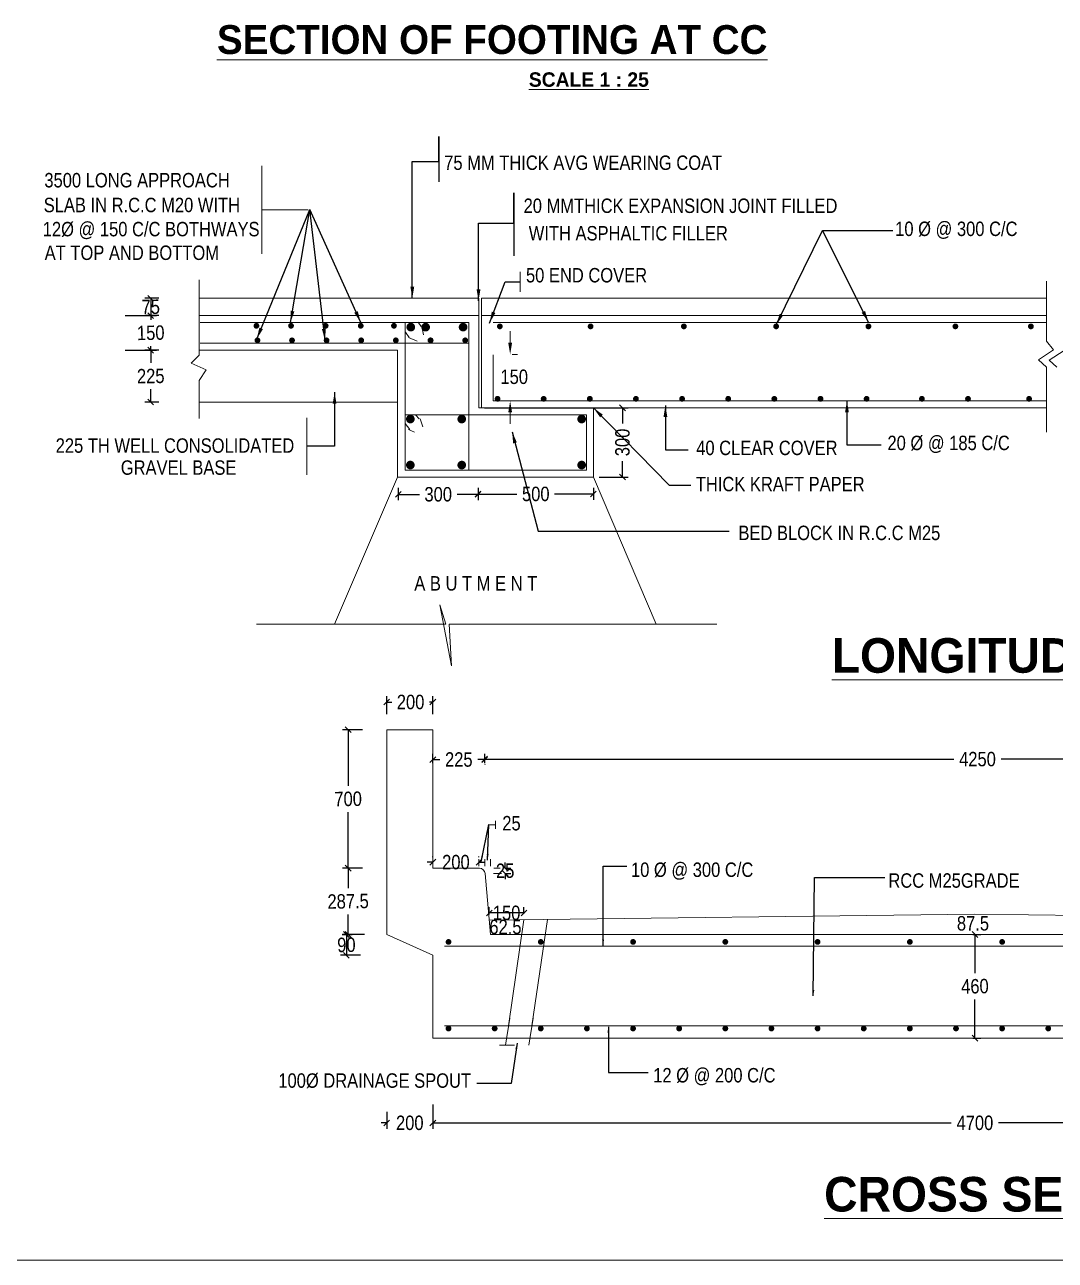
# Model space of a CAD drawing. Header units: millimetres. Extents: x 524347 to 595049, y -38310 to 9223.
# Drawn here: x 539935 to 557807, y -38310 to -16889 of the extents above; entities that cross this region are included whole.
import ezdxf

# ---------------------------------------------------------------- set-up
doc = ezdxf.new("R2010")
doc.units = ezdxf.units.MM
doc.header["$LTSCALE"] = 300
doc.header["$MEASUREMENT"] = 0
doc.layers.add('MAIN', color=7, linetype='Continuous')
doc.styles.add('ARIAL NARROW', font='ARIALN.TTF', dxfattribs={"height": 250})
doc.styles.add('CITYBLUEPR', font='cityb___.ttf')
doc.dimstyles.new('STANDARD$0', dxfattribs={"dimscale": 88.888889, "dimtxt": 0.02, "dimasz": 0.02, "dimexe": 0.05, "dimexo": 0.1, "dimgap": 0.002, "dimtad": 2, "dimdec": 0, "dimzin": 1, "dimdsep": 46, "dimtxsty": 'Standard', "dimcen": 0.09, "dimadec": 0, "dimazin": 0, "dimtfac": 1, "dimtdec": 4, "dimtofl": 0, "dimtmove": 0, "dimatfit": 3, "dimfxl": 1, "dimtolj": 1, "dimtzin": 1, "dimarcsym": 0})
doc.dimstyles.new('STANDARD$7', dxfattribs={"dimtxt": 2, "dimasz": 2, "dimexe": 1.25, "dimexo": 0.625, "dimtad": 1, "dimdec": 0, "dimlfac": 0.5, "dimdsep": 46, "dimtxsty": 'ARIAL NARROW', "dimcen": 2.5, "dimdle": 0.1, "dimse1": 1, "dimse2": 1, "dimadec": 0, "dimazin": 0, "dimtfac": 1, "dimtdec": 0, "dimtmove": 0, "dimatfit": 3, "dimfxl": 1, "dimtolj": 1, "dimtzin": 0, "dimarcsym": 0})

# ---------------------------------------------------------------- blocks, each defined once
blk = doc.blocks.new('_Oblique')
at = {"color": 0, "linetype": 'ByBlock', "lineweight": -2}
blk.add_line((-0.5, -0.5), (0.5, 0.5), dxfattribs=at)
blk = doc.blocks.new('*D14')
at = {"layer": 'Defpoints', "color": 0, "lineweight": 9, "transparency": 16777216}
for p in [(542364, -22531), (542121, -23431), (542364, -23431)]:
    blk.add_point(p, dxfattribs=at)
at = {"layer": 'MAIN', "color": 0, "lineweight": -2, "transparency": 16777216}
for p, q in [((542264, -22531), (542021, -22531)), ((542121, -22531), (542121, -22753)), ((542121, -23431), (542121, -23209)), ((542264, -23431), (542021, -23431))]:
    blk.add_line(p, q, dxfattribs=at)
at = {"layer": 'MAIN', "color": 0, "lineweight": -2, "transparency": 16777216, "xscale": 100, "yscale": 100, "zscale": 100}
for p, rotation in [((542121, -22531), 90), ((542121, -23431), 270)]:
    blk.add_blockref('_Oblique', p, dxfattribs=dict(at, rotation=rotation))
at = {"layer": 'MAIN', "color": 0, "lineweight": 9, "transparency": 16777216, "insert": (542121, -22981), "char_height": 250, "attachment_point": 5, "rotation": 1, "style": 'ARIAL NARROW'}
blk.add_mtext('\\A1;225', dxfattribs=at)
blk = doc.blocks.new('*D15')
at = {"layer": 'Defpoints', "color": 0, "lineweight": 9, "transparency": 16777216}
for p in [(541577, -21931), (541577, -22531), (542121, -22531)]:
    blk.add_point(p, dxfattribs=at)
at = {"layer": 'MAIN', "color": 0, "lineweight": -2, "transparency": 16777216}
for p, q in [((541677, -21931), (542221, -21931)), ((542121, -21931), (542121, -22003)), ((542121, -22531), (542121, -22459)), ((541677, -22531), (542221, -22531))]:
    blk.add_line(p, q, dxfattribs=at)
at = {"layer": 'MAIN', "color": 0, "lineweight": -2, "transparency": 16777216, "xscale": 100, "yscale": 100, "zscale": 100}
for p, rotation in [((542121, -21931), 90), ((542121, -22531), 270)]:
    blk.add_blockref('_Oblique', p, dxfattribs=dict(at, rotation=rotation))
at = {"layer": 'MAIN', "color": 0, "lineweight": 9, "transparency": 16777216, "insert": (542121, -22231), "char_height": 250, "attachment_point": 5, "rotation": 1, "style": 'ARIAL NARROW'}
blk.add_mtext('\\A1;150', dxfattribs=at)
blk = doc.blocks.new('*D16')
at = {"layer": 'Defpoints', "color": 0, "lineweight": 9, "transparency": 16777216}
for p in [(547798, -24820), (549798, -24820), (549798, -25025)]:
    blk.add_point(p, dxfattribs=at)
at = {"layer": 'MAIN', "color": 0, "lineweight": -2, "transparency": 16777216}
for p, q in [((547798, -24920), (547798, -25125)), ((547798, -25025), (548472, -25025)), ((549798, -25025), (549124, -25025)), ((549798, -24920), (549798, -25125))]:
    blk.add_line(p, q, dxfattribs=at)
at = {"layer": 'MAIN', "color": 0, "lineweight": -2, "transparency": 16777216, "xscale": 100, "yscale": 100, "zscale": 100, "rotation": 180}
blk.add_blockref('_Oblique', (547798, -25025), dxfattribs=at)
at = {"layer": 'MAIN', "color": 0, "lineweight": -2, "transparency": 16777216, "xscale": 100, "yscale": 100, "zscale": 100}
blk.add_blockref('_Oblique', (549798, -25025), dxfattribs=at)
at = {"layer": 'MAIN', "color": 0, "lineweight": 9, "transparency": 16777216, "insert": (548798, -25025), "char_height": 250, "attachment_point": 5, "style": 'ARIAL NARROW'}
blk.add_mtext('\\A1;500', dxfattribs=at)
blk = doc.blocks.new('*D17')
at = {"layer": 'Defpoints', "color": 0, "lineweight": 9, "transparency": 16777216}
for p in [(547809, -23531), (550302, -23531), (549798, -24731)]:
    blk.add_point(p, dxfattribs=at)
at = {"layer": 'MAIN', "color": 0, "lineweight": -2, "transparency": 16777216}
for p, q in [((547909, -23531), (550402, -23531)), ((550302, -23531), (550302, -23805)), ((550302, -24731), (550302, -24457)), ((549898, -24731), (550402, -24731))]:
    blk.add_line(p, q, dxfattribs=at)
at = {"layer": 'MAIN', "color": 0, "lineweight": -2, "transparency": 16777216, "xscale": 100, "yscale": 100, "zscale": 100}
for p, rotation in [((550302, -23531), 90), ((550302, -24731), 270)]:
    blk.add_blockref('_Oblique', p, dxfattribs=dict(at, rotation=rotation))
at = {"layer": 'MAIN', "color": 0, "lineweight": 9, "transparency": 16777216, "insert": (550302, -24131), "char_height": 250, "attachment_point": 5, "rotation": 90, "style": 'ARIAL NARROW'}
blk.add_mtext('\\A1;300', dxfattribs=at)
blk = doc.blocks.new('*D18')
at = {"layer": 'Defpoints', "color": 0, "lineweight": 9, "transparency": 16777216}
for p in [(546414, -24820), (547798, -24820), (546414, -25031)]:
    blk.add_point(p, dxfattribs=at)
at = {"layer": 'MAIN', "color": 0, "lineweight": -2, "transparency": 16777216}
for p, q in [((546414, -24920), (546414, -25131)), ((546414, -25031), (546780, -25031)), ((547798, -25031), (547432, -25031)), ((547798, -24920), (547798, -25131))]:
    blk.add_line(p, q, dxfattribs=at)
at = {"layer": 'MAIN', "color": 0, "lineweight": -2, "transparency": 16777216, "xscale": 100, "yscale": 100, "zscale": 100, "rotation": 180}
blk.add_blockref('_Oblique', (546414, -25031), dxfattribs=at)
at = {"layer": 'MAIN', "color": 0, "lineweight": -2, "transparency": 16777216, "xscale": 100, "yscale": 100, "zscale": 100}
blk.add_blockref('_Oblique', (547798, -25031), dxfattribs=at)
at = {"layer": 'MAIN', "color": 0, "lineweight": 9, "transparency": 16777216, "insert": (547106, -25031), "char_height": 250, "attachment_point": 5, "style": 'ARIAL NARROW'}
blk.add_mtext('\\A1;300', dxfattribs=at)
blk = doc.blocks.new('*D19')
at = {"layer": 'Defpoints', "color": 0, "lineweight": 9, "transparency": 16777216}
for p in [(542364, -21631), (542121, -21931), (542364, -21931)]:
    blk.add_point(p, dxfattribs=at)
at = {"layer": 'MAIN', "color": 0, "lineweight": -2, "transparency": 16777216}
for p, q in [((542264, -21631), (542021, -21631)), ((542121, -21631), (542121, -21931)), ((542264, -21931), (542021, -21931))]:
    blk.add_line(p, q, dxfattribs=at)
at = {"layer": 'MAIN', "color": 0, "lineweight": -2, "transparency": 16777216, "xscale": 100, "yscale": 100, "zscale": 100}
for p, rotation in [((542121, -21631), 90), ((542121, -21931), 270)]:
    blk.add_blockref('_Oblique', p, dxfattribs=dict(at, rotation=rotation))
at = {"layer": 'MAIN', "color": 0, "lineweight": 9, "transparency": 16777216, "insert": (542121, -21781), "char_height": 250, "attachment_point": 5, "rotation": 1, "style": 'ARIAL NARROW'}
blk.add_mtext('\\A1;75', dxfattribs=at)
blk = doc.blocks.new('*D26')
at = {"layer": 'Defpoints', "color": 0, "lineweight": 9, "transparency": 16777216}
for p in [(547913, -29616), (565004, -29622), (565004, -29984)]:
    blk.add_point(p, dxfattribs=at)
at = {"layer": 'MAIN', "color": 0, "lineweight": -2, "transparency": 16777216}
for p, q in [((565004, -29884), (565004, -29522)), ((547913, -29622), (556049, -29622)), ((547913, -29716), (547913, -29722)), ((565004, -29622), (556868, -29622))]:
    blk.add_line(p, q, dxfattribs=at)
at = {"layer": 'MAIN', "color": 0, "lineweight": -2, "transparency": 16777216, "xscale": 100, "yscale": 100, "zscale": 100, "rotation": 180}
blk.add_blockref('_Oblique', (547913, -29622), dxfattribs=at)
at = {"layer": 'MAIN', "color": 0, "lineweight": -2, "transparency": 16777216, "xscale": 100, "yscale": 100, "zscale": 100}
blk.add_blockref('_Oblique', (565004, -29622), dxfattribs=at)
at = {"layer": 'MAIN', "color": 0, "lineweight": 9, "transparency": 16777216, "insert": (556458, -29622), "char_height": 250, "attachment_point": 5, "style": 'ARIAL NARROW'}
blk.add_mtext('\\A1;4250', dxfattribs=at)
blk = doc.blocks.new('*D27')
at = {"layer": 'Defpoints', "color": 0, "lineweight": 9, "transparency": 16777216}
for p in [(547013, -35506), (565813, -35506), (565813, -35928)]:
    blk.add_point(p, dxfattribs=at)
at = {"layer": 'MAIN', "color": 0, "lineweight": -2, "transparency": 16777216}
for p, q in [((547013, -35606), (547013, -36028)), ((565813, -35606), (565813, -36028)), ((547013, -35928), (556003, -35928)), ((565813, -35928), (556822, -35928))]:
    blk.add_line(p, q, dxfattribs=at)
at = {"layer": 'MAIN', "color": 0, "lineweight": -2, "transparency": 16777216, "xscale": 100, "yscale": 100, "zscale": 100, "rotation": 180}
blk.add_blockref('_Oblique', (547013, -35928), dxfattribs=at)
at = {"layer": 'MAIN', "color": 0, "lineweight": -2, "transparency": 16777216, "xscale": 100, "yscale": 100, "zscale": 100}
blk.add_blockref('_Oblique', (565813, -35928), dxfattribs=at)
at = {"layer": 'MAIN', "color": 0, "lineweight": 9, "transparency": 16777216, "insert": (556413, -35928), "char_height": 250, "attachment_point": 5, "style": 'ARIAL NARROW'}
blk.add_mtext('\\A1;4700', dxfattribs=at)
blk = doc.blocks.new('*D28')
at = {"layer": 'Defpoints', "color": 0, "lineweight": 9, "transparency": 16777216}
for p in [(545544, -29112), (545894, -29112), (545894, -31512)]:
    blk.add_point(p, dxfattribs=at)
at = {"layer": 'MAIN', "color": 0, "lineweight": -2, "transparency": 16777216}
for p, q in [((545794, -29112), (545444, -29112)), ((545544, -29112), (545544, -30084)), ((545544, -31512), (545544, -30539)), ((545794, -31512), (545444, -31512))]:
    blk.add_line(p, q, dxfattribs=at)
at = {"layer": 'MAIN', "color": 0, "lineweight": -2, "transparency": 16777216, "xscale": 100, "yscale": 100, "zscale": 100}
for p, rotation in [((545544, -29112), 90), ((545544, -31512), 270)]:
    blk.add_blockref('_Oblique', p, dxfattribs=dict(at, rotation=rotation))
at = {"layer": 'MAIN', "color": 0, "lineweight": 9, "transparency": 16777216, "insert": (545544, -30312), "char_height": 250, "attachment_point": 5, "rotation": 1, "style": 'ARIAL NARROW'}
blk.add_mtext('\\A1;700', dxfattribs=at)
blk = doc.blocks.new('*D29')
at = {"layer": 'Defpoints', "color": 0, "lineweight": 9, "transparency": 16777216}
for p in [(547013, -35530), (546214, -35634), (547013, -35928)]:
    blk.add_point(p, dxfattribs=at)
at = {"layer": 'MAIN', "color": 0, "lineweight": -2, "transparency": 16777216}
for p, q in [((546214, -35734), (546214, -36028)), ((547013, -35630), (547013, -36028)), ((546214, -35928), (546114, -35928)), ((547013, -35928), (547113, -35928))]:
    blk.add_line(p, q, dxfattribs=at)
at = {"layer": 'MAIN', "color": 0, "lineweight": -2, "transparency": 16777216, "xscale": 100, "yscale": 100, "zscale": 100}
blk.add_blockref('_Oblique', (546214, -35928), dxfattribs=at)
at = {"layer": 'MAIN', "color": 0, "lineweight": -2, "transparency": 16777216, "xscale": 100, "yscale": 100, "zscale": 100, "rotation": 180}
blk.add_blockref('_Oblique', (547013, -35928), dxfattribs=at)
at = {"layer": 'MAIN', "color": 0, "lineweight": 9, "transparency": 16777216, "insert": (546613, -35928), "char_height": 250, "attachment_point": 5, "style": 'ARIAL NARROW'}
blk.add_mtext('\\A1;200', dxfattribs=at)
blk = doc.blocks.new('*D30')
at = {"layer": 'Defpoints', "color": 0, "lineweight": 9, "transparency": 16777216}
for p in [(547991, -32288), (547991, -32412), (548592, -32405)]:
    blk.add_point(p, dxfattribs=at)
at = {"layer": 'MAIN', "color": 0, "lineweight": -2, "transparency": 16777216}
for p, q in [((547991, -32312), (547991, -32188)), ((548592, -32288), (547991, -32288)), ((548592, -32305), (548592, -32188))]:
    blk.add_line(p, q, dxfattribs=at)
at = {"layer": 'MAIN', "color": 0, "lineweight": -2, "transparency": 16777216, "xscale": 100, "yscale": 100, "zscale": 100, "rotation": 180}
blk.add_blockref('_Oblique', (547991, -32288), dxfattribs=at)
at = {"layer": 'MAIN', "color": 0, "lineweight": -2, "transparency": 16777216, "xscale": 100, "yscale": 100, "zscale": 100}
blk.add_blockref('_Oblique', (548592, -32288), dxfattribs=at)
at = {"layer": 'MAIN', "color": 0, "lineweight": 9, "transparency": 16777216, "insert": (548292, -32288), "char_height": 250, "attachment_point": 5, "style": 'ARIAL NARROW'}
blk.add_mtext('\\A1;150', dxfattribs=at)
blk = doc.blocks.new('*D31')
at = {"layer": 'Defpoints', "color": 0, "lineweight": 9, "transparency": 16777216}
for p in [(548161, -31512), (548161, -31603), (548267, -31512)]:
    blk.add_point(p, dxfattribs=at)
at = {"layer": 'MAIN', "color": 0, "lineweight": -2, "transparency": 16777216}
for p, q in [((548267, -31512), (548267, -31412)), ((548261, -31512), (548367, -31512)), ((548261, -31603), (548367, -31603)), ((548267, -31603), (548267, -31703))]:
    blk.add_line(p, q, dxfattribs=at)
at = {"layer": 'MAIN', "color": 0, "lineweight": -2, "transparency": 16777216, "xscale": 100, "yscale": 100, "zscale": 100}
for p, rotation in [((548267, -31512), 270), ((548267, -31603), 90)]:
    blk.add_blockref('_Oblique', p, dxfattribs=dict(at, rotation=rotation))
at = {"layer": 'MAIN', "color": 0, "lineweight": 9, "transparency": 16777216, "insert": (548267, -31557), "char_height": 250, "attachment_point": 5, "rotation": 1, "style": 'ARIAL NARROW'}
blk.add_mtext('\\A1;25', dxfattribs=at)
blk = doc.blocks.new('*D32')
at = {"layer": 'Defpoints', "color": 0, "lineweight": 9, "transparency": 16777216}
for p in [(547013, -29629), (547013, -29790), (547913, -29790)]:
    blk.add_point(p, dxfattribs=at)
at = {"layer": 'MAIN', "color": 0, "lineweight": -2, "transparency": 16777216}
for p, q in [((547013, -29690), (547013, -29529)), ((547913, -29690), (547913, -29529)), ((547013, -29629), (547134, -29629)), ((547913, -29629), (547791, -29629))]:
    blk.add_line(p, q, dxfattribs=at)
at = {"layer": 'MAIN', "color": 0, "lineweight": -2, "transparency": 16777216, "xscale": 100, "yscale": 100, "zscale": 100, "rotation": 180}
blk.add_blockref('_Oblique', (547013, -29629), dxfattribs=at)
at = {"layer": 'MAIN', "color": 0, "lineweight": -2, "transparency": 16777216, "xscale": 100, "yscale": 100, "zscale": 100}
blk.add_blockref('_Oblique', (547913, -29629), dxfattribs=at)
at = {"layer": 'MAIN', "color": 0, "lineweight": 9, "transparency": 16777216, "insert": (547463, -29629), "char_height": 250, "attachment_point": 5, "style": 'ARIAL NARROW'}
blk.add_mtext('\\A1;225', dxfattribs=at)
blk = doc.blocks.new('*D33')
at = {"layer": 'Defpoints', "color": 0, "lineweight": 9, "transparency": 16777216}
for p in [(545338, -32662), (545514, -33022), (545861, -33022)]:
    blk.add_point(p, dxfattribs=at)
at = {"layer": 'MAIN', "color": 0, "lineweight": -2, "transparency": 16777216}
for p, q in [((545438, -32662), (545614, -32662)), ((545514, -32662), (545514, -33022)), ((545761, -33022), (545414, -33022))]:
    blk.add_line(p, q, dxfattribs=at)
at = {"layer": 'MAIN', "color": 0, "lineweight": -2, "transparency": 16777216, "xscale": 100, "yscale": 100, "zscale": 100}
for p, rotation in [((545514, -32662), 90), ((545514, -33022), 270)]:
    blk.add_blockref('_Oblique', p, dxfattribs=dict(at, rotation=rotation))
at = {"layer": 'MAIN', "color": 0, "lineweight": 9, "transparency": 16777216, "insert": (545514, -32842), "char_height": 250, "attachment_point": 5, "rotation": 1, "style": 'ARIAL NARROW'}
blk.add_mtext('\\A1;90', dxfattribs=at)
blk = doc.blocks.new('*D34')
at = {"layer": 'Defpoints', "color": 0, "lineweight": 9, "transparency": 16777216}
for p in [(545894, -31512), (545544, -32662), (545930, -32662)]:
    blk.add_point(p, dxfattribs=at)
at = {"layer": 'MAIN', "color": 0, "lineweight": -2, "transparency": 16777216}
for p, q in [((545794, -31512), (545444, -31512)), ((545544, -31512), (545544, -31859)), ((545544, -32662), (545544, -32314)), ((545830, -32662), (545444, -32662))]:
    blk.add_line(p, q, dxfattribs=at)
at = {"layer": 'MAIN', "color": 0, "lineweight": -2, "transparency": 16777216, "xscale": 100, "yscale": 100, "zscale": 100}
for p, rotation in [((545544, -31512), 90), ((545544, -32662), 270)]:
    blk.add_blockref('_Oblique', p, dxfattribs=dict(at, rotation=rotation))
at = {"layer": 'MAIN', "color": 0, "lineweight": 9, "transparency": 16777216, "insert": (545544, -32087), "char_height": 250, "attachment_point": 5, "rotation": 1, "style": 'ARIAL NARROW'}
blk.add_mtext('\\A1;287.5', dxfattribs=at)
blk = doc.blocks.new('*D35')
at = {"layer": 'Defpoints', "color": 0, "lineweight": 9, "transparency": 16777216}
for p in [(547013, -31408), (547013, -31418), (547813, -31418)]:
    blk.add_point(p, dxfattribs=at)
at = {"layer": 'MAIN', "color": 0, "lineweight": -2, "transparency": 16777216}
for p, q in [((547013, -31408), (546913, -31408)), ((547013, -31318), (547013, -31308)), ((547813, -31318), (547813, -31308)), ((547813, -31408), (547913, -31408))]:
    blk.add_line(p, q, dxfattribs=at)
at = {"layer": 'MAIN', "color": 0, "lineweight": -2, "transparency": 16777216, "xscale": 100, "yscale": 100, "zscale": 100}
blk.add_blockref('_Oblique', (547013, -31408), dxfattribs=at)
at = {"layer": 'MAIN', "color": 0, "lineweight": -2, "transparency": 16777216, "xscale": 100, "yscale": 100, "zscale": 100, "rotation": 180}
blk.add_blockref('_Oblique', (547813, -31408), dxfattribs=at)
at = {"layer": 'MAIN', "color": 0, "lineweight": 9, "transparency": 16777216, "insert": (547413, -31408), "char_height": 250, "attachment_point": 5, "style": 'ARIAL NARROW'}
blk.add_mtext('\\A1;200', dxfattribs=at)
blk = doc.blocks.new('*D36')
at = {"layer": 'Defpoints', "color": 0, "lineweight": 9, "transparency": 16777216}
for p in [(556279, -32662), (556279, -34459), (556413, -34459)]:
    blk.add_point(p, dxfattribs=at)
at = {"layer": 'MAIN', "color": 0, "lineweight": -2, "transparency": 16777216}
for p, q in [((556379, -32662), (556513, -32662)), ((556413, -32662), (556413, -33333)), ((556413, -34459), (556413, -33788)), ((556379, -34459), (556513, -34459))]:
    blk.add_line(p, q, dxfattribs=at)
at = {"layer": 'MAIN', "color": 0, "lineweight": -2, "transparency": 16777216, "xscale": 100, "yscale": 100, "zscale": 100}
for p, rotation in [((556413, -32662), 90), ((556413, -34459), 270)]:
    blk.add_blockref('_Oblique', p, dxfattribs=dict(at, rotation=rotation))
at = {"layer": 'MAIN', "color": 0, "lineweight": 9, "transparency": 16777216, "insert": (556413, -33560), "char_height": 250, "attachment_point": 5, "rotation": 1, "style": 'ARIAL NARROW'}
blk.add_mtext('\\A1;460', dxfattribs=at)
blk = doc.blocks.new('*D37')
at = {"layer": 'Defpoints', "color": 0, "lineweight": 9, "transparency": 16777216}
for p in [(547013, -28632), (546213, -28940), (547013, -28940)]:
    blk.add_point(p, dxfattribs=at)
at = {"layer": 'MAIN', "color": 0, "lineweight": -2, "transparency": 16777216}
for p, q in [((546213, -28840), (546213, -28532)), ((546213, -28632), (546299, -28632)), ((547013, -28632), (546955, -28632)), ((547013, -28840), (547013, -28532))]:
    blk.add_line(p, q, dxfattribs=at)
at = {"layer": 'MAIN', "color": 0, "lineweight": -2, "transparency": 16777216, "xscale": 100, "yscale": 100, "zscale": 100, "rotation": 180}
blk.add_blockref('_Oblique', (546213, -28632), dxfattribs=at)
at = {"layer": 'MAIN', "color": 0, "lineweight": -2, "transparency": 16777216, "xscale": 100, "yscale": 100, "zscale": 100}
blk.add_blockref('_Oblique', (547013, -28632), dxfattribs=at)
at = {"layer": 'MAIN', "color": 0, "lineweight": 9, "transparency": 16777216, "insert": (546627, -28632), "char_height": 250, "attachment_point": 5, "style": 'ARIAL NARROW'}
blk.add_mtext('\\A1;200', dxfattribs=at)

msp = doc.modelspace()

# ---------------------------------------------------------------- linework, layer by layer
at = {"layer": 'MAIN', "color": 0, "lineweight": 9}
for p, q in [((544046.8, -20858.3), (544046.8, -19332.5)), ((544851.1, -20095.4), (544046.8, -20095.4)), ((548525.9, -21522), (548525.9, -21171.2)), ((542961.5, -21314.2), (542961.5, -22616.7)), ((557654.1, -22374.9), (557654.1, -21336.2)), ((542961.5, -21631), (547808.6, -21631)), ((547808.6, -23329), (547808.6, -21631)), ((547856.6, -23295.4), (547856.6, -21631)), ((547856.6, -21631), (557654.1, -21631)), ((542961.5, -21931), (547798.1, -21931)), ((547635.7, -22051), (542977.2, -22051)), ((546534.9, -22611.8), (546534.9, -22051)), ((546760.5, -22043.6), (546811.8, -22121.9)), ((547635.7, -23295.4), (547635.7, -22051)), ((547856.6, -21931), (557654.1, -21931)), ((548056.6, -22051), (557654.1, -22051)), ((546541.2, -22219.8), (546601.2, -22313)), ((546820.5, -22121.9), (546853.1, -22266.4)), ((548354.1, -22403.7), (548354.1, -22203.7)), ((547635.7, -22411), (542977.2, -22411)), ((546592.5, -22313), (546741.8, -22373.6)), ((557654.1, -22374.9), (557777.8, -22526.7)), ((542961.5, -22616.7), (542824.7, -22757)), ((546398.7, -22531), (542961.5, -22531)), ((546398.7, -22611.8), (546398.7, -22531)), ((546398.7, -24731), (546398.7, -22611.8)), ((546534.9, -24611), (546534.9, -22560.7)), ((548056.6, -23411), (548056.6, -22610.1)), ((548390.4, -22603.7), (548479.1, -22603.7)), ((557777.8, -22526.7), (557516.8, -22696.2)), ((557516.8, -22696.2), (557654.1, -22825.7)), ((557959.9, -22539.2), (557698.9, -22704.1)), ((557698.9, -22704.1), (557836.2, -22827.6)), ((542824.7, -22757), (543080, -22869.9)), ((543080, -22869.9), (542961.5, -23056.9)), ((557654.1, -22825.7), (557654.1, -23951.5)), ((542961.5, -23056.9), (542961.5, -23713.7)), ((547635.7, -24611), (547635.7, -23295.4)), ((547808.6, -23531), (547808.6, -23295.4)), ((547856.6, -23531), (547856.6, -23295.4)), ((546398.7, -23431), (542961.5, -23431)), ((547808.6, -23531), (557654.1, -23531)), ((548056.6, -23411), (557654.1, -23411)), ((548119.1, -23411), (548525.7, -23411)), ((549798.1, -24731), (549798.1, -23531)), ((544827.4, -24691.8), (544827.4, -23703.8)), ((546918.1, -23651), (546534.9, -23651)), ((546713.8, -23651), (546774.5, -23722.7)), ((546795.6, -23722.7), (546842.2, -23862.6)), ((546918.1, -23651), (549678.1, -23651)), ((548354.1, -23611), (548354.1, -23811)), ((549678.1, -24611), (549678.1, -23651)), ((546534.9, -23802), (546613.6, -23909.2)), ((546592.5, -23909.2), (546695.2, -23951.1)), ((547274.1, -24611), (546534.9, -24611)), ((547274.1, -24611), (549678.1, -24611)), ((546398.7, -24731), (545308.7, -27278.9)), ((547394.1, -24731), (546398.7, -24731)), ((547394.1, -24731), (549798.1, -24731)), ((549798.1, -24731), (550888.1, -27278.9)), ((547240.3, -27278.9), (547131.8, -26943.4)), ((547131.8, -26943.4), (547337.8, -28003.1)), ((547240.3, -27278.9), (543956, -27278.9)), ((547294.3, -27278.9), (551937.4, -27278.9)), ((547337.8, -28003.1), (547294.3, -27278.9)), ((546212.5, -29111.8), (546212.5, -32661.8)), ((546212.5, -29111.8), (547012.5, -29111.8)), ((547012.5, -29111.8), (547012.5, -31511.8)), ((548099.7, -30830.4), (548099.7, -30691.3)), ((547812.5, -31356.8), (547812.5, -31478.5)), ((547912.5, -31356.8), (547912.5, -31478.5)), ((548012.5, -31356.8), (548012.5, -31478.5)), ((547012.5, -31511.8), (547820.9, -31511.8)), ((547920.5, -31603.1), (548012.5, -32661.8)), ((548063, -31603.1), (548205.6, -31603.1)), ((548071.9, -31511.8), (548183.3, -31511.8)), ((547990.8, -32411.8), (556412.5, -32311.8)), ((564834.3, -32411.8), (556412.5, -32311.8)), ((548592.4, -32404.7), (548323.9, -34243.2)), ((548998.6, -32399.8), (548729.3, -34243.2)), ((546212.5, -32661.8), (547012.5, -33021.8)), ((548012.5, -32661.8), (556412.5, -32661.8)), ((564812.5, -32661.8), (556412.5, -32661.8)), ((547212.5, -32861.8), (565612.5, -32861.8)), ((547012.5, -33021.8), (547012.5, -33179.2)), ((547012.5, -33078.1), (547012.5, -34458.8)), ((547212.5, -34243.2), (565612.5, -34243.2)), ((548235.7, -34243.2), (548641, -34243.2)), ((548347.5, -34110.3), (548270.7, -34578.8)), ((548752.8, -34110.3), (548676, -34578.8)), ((547012.5, -34458.8), (565812.5, -34458.8)), ((548169.5, -34578.8), (548430.7, -34578.8)), ((595048.7, -38309.6), (524346.8, -38309.6))]:
    msp.add_line(p, q, dxfattribs=at)
for points, const_width in [([(543929, -22108.4, 1), (543979, -22108.4, 1)], 50), ([(544529, -22108.4, 1), (544579, -22108.4, 1)], 50), ([(545129, -22108.4, 1), (545179, -22108.4, 1)], 50), ([(545737.7, -22108.4, 1), (545787.7, -22108.4, 1)], 50), ([(546313.7, -22108.4, 1), (546363.7, -22108.4, 1)], 50), ([(546593.1, -22131.7, 1), (546668.1, -22131.7, 1)], 75), ([(546850.7, -22131.7, 1), (546925.7, -22131.7, 1)], 75), ([(547500.1, -22131.7, 1), (547575.1, -22131.7, 1)], 75), ([(548149.7, -22118.8, 1), (548199.7, -22118.8, 1)], 50), ([(549723.6, -22118.8, 1), (549773.6, -22118.8, 1)], 50), ([(551341.5, -22118.8, 1), (551391.5, -22118.8, 1)], 50), ([(552941.5, -22118.8, 1), (552991.5, -22118.8, 1)], 50), ([(554541.5, -22118.8, 1), (554591.5, -22118.8, 1)], 50), ([(556049.3, -22118.8, 1), (556099.3, -22118.8, 1)], 50), ([(557359, -22118.8, 1), (557409, -22118.8, 1)], 50), ([(543945.9, -22360.8, 1), (543995.9, -22360.8, 1)], 50), ([(544545.9, -22360.8, 1), (544595.9, -22360.8, 1)], 50), ([(545145.9, -22360.8, 1), (545195.9, -22360.8, 1)], 50), ([(545745.9, -22360.8, 1), (545795.9, -22360.8, 1)], 50), ([(546345.9, -22360.8, 1), (546395.9, -22360.8, 1)], 50), ([(546945.9, -22360.8, 1), (546995.9, -22360.8, 1)], 50), ([(546949.9, -22360.8, 1), (546999.9, -22360.8, 1)], 50), ([(547549.9, -22360.8, 1), (547599.9, -22360.8, 1)], 50), ([(548110, -23374.3, 1), (548160, -23374.3, 1)], 50), ([(548910, -23374.3, 1), (548960, -23374.3, 1)], 50), ([(549710, -23374.3, 1), (549760, -23374.3, 1)], 50), ([(550510, -23374.3, 1), (550560, -23374.3, 1)], 50), ([(551310, -23374.3, 1), (551360, -23374.3, 1)], 50), ([(552110, -23374.3, 1), (552160, -23374.3, 1)], 50), ([(552910, -23374.3, 1), (552960, -23374.3, 1)], 50), ([(553710, -23374.3, 1), (553760, -23374.3, 1)], 50), ([(554510, -23374.3, 1), (554560, -23374.3, 1)], 50), ([(555468.5, -23374.3, 1), (555518.5, -23374.3, 1)], 50), ([(556268.5, -23374.3, 1), (556318.5, -23374.3, 1)], 50), ([(557327.4, -23374.3, 1), (557377.4, -23374.3, 1)], 50), ([(546585.4, -23725.2, 1), (546660.4, -23725.2, 1)], 75), ([(547476.8, -23725.2, 1), (547551.8, -23725.2, 1)], 75), ([(549556.1, -23725.2, 1), (549631.1, -23725.2, 1)], 75), ([(546585.4, -24523, 1), (546660.4, -24523, 1)], 75), ([(547476.8, -24523, 1), (547551.8, -24523, 1)], 75), ([(549556.1, -24523, 1), (549631.1, -24523, 1)], 75), ([(547259.9, -32790.1, -1), (547309.9, -32790.1, -1)], 50), ([(548859.9, -32790.1, -1), (548909.9, -32790.1, -1)], 50), ([(550459.9, -32790.1, -1), (550509.9, -32790.1, -1)], 50), ([(552059.9, -32790.1, -1), (552109.9, -32790.1, -1)], 50), ([(553659.9, -32790.1, -1), (553709.9, -32790.1, -1)], 50), ([(555259.9, -32790.1, -1), (555309.9, -32790.1, -1)], 50), ([(556859.9, -32790.1, -1), (556909.9, -32790.1, -1)], 50), ([(547259.9, -34291.3, -1), (547309.9, -34291.3, -1)], 50), ([(548059.9, -34291.3, -1), (548109.9, -34291.3, -1)], 50), ([(548859.9, -34291.3, -1), (548909.9, -34291.3, -1)], 50), ([(549659.9, -34291.3, -1), (549709.9, -34291.3, -1)], 50), ([(550459.9, -34291.3, -1), (550509.9, -34291.3, -1)], 50), ([(551259.9, -34291.3, -1), (551309.9, -34291.3, -1)], 50), ([(552059.9, -34291.3, -1), (552109.9, -34291.3, -1)], 50), ([(552859.9, -34291.3, -1), (552909.9, -34291.3, -1)], 50), ([(553659.9, -34291.3, -1), (553709.9, -34291.3, -1)], 50), ([(554459.9, -34291.3, -1), (554509.9, -34291.3, -1)], 50), ([(555259.9, -34291.3, -1), (555309.9, -34291.3, -1)], 50), ([(556059.9, -34291.3, -1), (556109.9, -34291.3, -1)], 50), ([(556859.9, -34291.3, -1), (556909.9, -34291.3, -1)], 50), ([(557659.9, -34291.3, -1), (557709.9, -34291.3, -1)], 50)]:
    msp.add_lwpolyline(points, format="xyb", close=True, dxfattribs=dict(at, const_width=const_width))
msp.add_arc((547820.9, -31611.8), 100, 4.96974, 90, dxfattribs=at)
for points in [[(548320.7, -22403.7), (548387.4, -22403.7), (548354.1, -22603.7)], [(548320.7, -23611), (548387.4, -23611), (548354.1, -23411)]]:
    msp.add_solid(points, dxfattribs=at)

# ---------------------------------------------------------------- texts
for s, height, style, p in [('%%USECTION OF FOOTING AT CC', 500, 'CITYBLUEPR', (543269.6, -17396.1)), ('%%USCALE 1 : 25', 250, 'CITYBLUEPR', (548677.6, -17964.3)), ('75 MM THICK AVG WEARING COAT', 250, 'ARIAL NARROW', (547209.8, -19406.4)), ('3500 LONG APPROACH', 250, 'ARIAL NARROW', (540276.5, -19709.1)), ('SLAB IN R.C.C M20 WITH', 250, 'ARIAL NARROW', (540265, -20139)), ('20 MMTHICK EXPANSION JOINT FILLED', 250, 'ARIAL NARROW', (548586.8, -20152.5)), ('12%%C @ 150 C/C BOTHWAYS', 250, 'ARIAL NARROW', (540248.2, -20557.4)), (' 10 %%C @ 300 C/C', 250, 'ARIAL NARROW', (554950.8, -20552.2)), ('WITH ASPHALTIC FILLER', 250, 'ARIAL NARROW', (548676, -20629.1)), ('AT TOP AND BOTTOM', 250, 'ARIAL NARROW', (540281.8, -20967.3)), ('50 END COVER', 250, 'ARIAL NARROW', (548628.1, -21356.6)), ('225 TH WELL CONSOLIDATED', 250, 'ARIAL NARROW', (540472.7, -24309.9)), ('40 CLEAR COVER', 250, 'ARIAL NARROW', (551580.5, -24350.2)), ('20 %%C @ 185 C/C', 250, 'ARIAL NARROW', (554896.6, -24263.9)), ('GRAVEL BASE', 250, 'ARIAL NARROW', (541601.3, -24691.4)), ('THICK KRAFT PAPER', 250, 'ARIAL NARROW', (551572.9, -24977.3)), ('BED BLOCK IN R.C.C M25', 250, 'ARIAL NARROW', (552312.2, -25823.7)), ('A B U T M E N T', 250, 'ARIAL NARROW', (546691.9, -26698.8)), ('%%ULONGITUDINAL SECTION', 600, 'CITYBLUEPR', (553930.9, -28123.8)), ('10 %%C @ 300 C/C', 250, 'ARIAL NARROW', (550449.1, -31663.3)), ('RCC M25GRADE', 250, 'ARIAL NARROW', (554913, -31850.6)), ('100%%C DRAINAGE SPOUT', 250, 'ARIAL NARROW', (544333.6, -35318.6)), ('12 %%C @ 200 C/C', 250, 'ARIAL NARROW', (550834.8, -35226.3)), ('%%UCROSS SECTION', 600, 'CITYBLUEPR', (553798.5, -37464.3))]:
    msp.add_text(s, height=height, dxfattribs=dict(at, style=style)).set_placement(p)
at = {"layer": 'MAIN', "color": 0, "lineweight": 9, "char_height": 250, "attachment_point": 5, "style": 'ARIAL NARROW'}
for s, insert in [('150', (548424.1, -22994.1)), ('\\A1;25', (548376.7, -30733.6)), ('87.5', (556379.5, -32469.4)), ('62.5', (548271.8, -32531.2))]:
    msp.add_mtext(s, dxfattribs=dict(at, insert=insert))

# ---------------------------------------------------------------- dimensions: what is measured, and where the dimension line sits
at = {"layer": 'MAIN', "color": 0, "lineweight": 9}
for base, p1, p2, text, picture, middle in [((542121.2, -21931), (542364.1, -21631), (542364.1, -21931), '75', '*D19', (542121.2, -21781)), ((542121.2, -22531), (541577.4, -21931), (541577.4, -22531), '150', '*D15', (542121.2, -22231)), ((548266.8, -31511.8), (548161, -31603.1), (548161, -31511.8), '25', '*D31', (548266.8, -31557.5)), ((545513.8, -33021.8), (545338.2, -32661.8), (545861, -33021.8), '90', '*D33', (545513.8, -32841.8))]:
    dim = msp.add_linear_dim(base=base, p1=p1, p2=p2, angle=90, text=text, dimstyle='STANDARD$0', override={"dimscale": 1, "dimtxt": 250, "dimasz": 100, "dimexe": 100, "dimexo": 100, "dimgap": 100, "dimtad": 0, "dimtoh": 1, "dimzin": 0, "dimtxsty": 'ARIAL NARROW', "dimblk1": 'Oblique', "dimblk2": 'Oblique', "dimsah": 1, "dimtzin": 0}, dxfattribs=at)
    dim.commit()
    dim.dimension.update_dxf_attribs({"geometry": picture, "text_midpoint": middle, "dimtype": 160, "text_rotation": 1})
for base, p1, p2, text, picture, middle in [((542121.2, -23431), (542364.1, -22531), (542364.1, -23431), '225', '*D14', (542121.2, -22981)), ((545544, -29111.8), (545894.2, -31511.8), (545894.2, -29111.8), '700', '*D28', (545544, -30311.8)), ((545544, -32661.8), (545894.2, -31511.8), (545930.4, -32661.8), '287.5', '*D34', (545544, -32086.8)), ((556412.5, -34458.8), (556279.1, -32661.8), (556279.1, -34458.8), '460', '*D36', (556412.5, -33560.3))]:
    dim = msp.add_linear_dim(base=base, p1=p1, p2=p2, angle=90, text=text, dimstyle='STANDARD$0', override={"dimscale": 1, "dimtxt": 250, "dimasz": 100, "dimexe": 100, "dimexo": 100, "dimgap": 100, "dimtad": 0, "dimtoh": 1, "dimzin": 0, "dimtxsty": 'ARIAL NARROW', "dimblk1": 'Oblique', "dimblk2": 'Oblique', "dimsah": 1, "dimtzin": 0}, dxfattribs=at)
    dim.commit()
    dim.dimension.update_dxf_attribs({"geometry": picture, "text_midpoint": middle, "text_rotation": 1})
dim = msp.add_linear_dim(base=(550302.5, -23531), p1=(549798.1, -24731), p2=(547808.6, -23531), angle=90, text='300', dimstyle='STANDARD$0', override={"dimscale": 1, "dimtxt": 250, "dimasz": 100, "dimexe": 100, "dimexo": 100, "dimgap": 100, "dimtad": 0, "dimtoh": 1, "dimzin": 0, "dimtxsty": 'ARIAL NARROW', "dimblk1": 'Oblique', "dimblk2": 'Oblique', "dimsah": 1, "dimtzin": 0}, dxfattribs=at)
dim.commit()
dim.dimension.update_dxf_attribs({"geometry": '*D17', "text_midpoint": (550302.5, -24131)})
for base, p1, p2, text, picture, middle in [((546414.3, -25030.5), (547798.1, -24819.6), (546414.3, -24819.6), '300', '*D18', (547106.2, -25030.5)), ((549798.1, -25024.9), (547798.1, -24819.6), (549798.1, -24819.6), '500', '*D16', (548798.1, -25024.9)), ((547012.5, -29629.1), (547912.5, -29790.5), (547012.5, -29790.5), '225', '*D32', (547462.5, -29629.1)), ((565004.2, -29621.8), (547912.5, -29616), (565004.2, -29984.1), '4250', '*D26', (556458.4, -29621.8)), ((547012.5, -31407.6), (547812.5, -31417.7), (547012.5, -31417.7), '200', '*D35', (547412.5, -31407.6)), ((547012.5, -35927.7), (546214, -35633.5), (547012.5, -35530.4), '200', '*D29', (546613.3, -35927.7)), ((565812.5, -35927.7), (547012.5, -35505.8), (565812.5, -35505.8), '4700', '*D27', (556412.5, -35927.7))]:
    dim = msp.add_linear_dim(base=base, p1=p1, p2=p2, text=text, dimstyle='STANDARD$0', override={"dimscale": 1, "dimtxt": 250, "dimasz": 100, "dimexe": 100, "dimexo": 100, "dimgap": 100, "dimtad": 0, "dimtoh": 1, "dimzin": 0, "dimtxsty": 'ARIAL NARROW', "dimblk1": 'Oblique', "dimblk2": 'Oblique', "dimsah": 1, "dimtzin": 0}, dxfattribs=at)
    dim.commit()
    dim.dimension.update_dxf_attribs({"geometry": picture, "text_midpoint": middle})
for base, p1, p2, text, picture, middle in [((547012.5, -28631.8), (546212.5, -28939.6), (547012.5, -28939.6), '200', '*D37', (546626.9, -28631.8)), ((547990.8, -32287.5), (548592.4, -32404.7), (547990.8, -32411.8), '150', '*D30', (548291.6, -32287.5))]:
    dim = msp.add_linear_dim(base=base, p1=p1, p2=p2, text=text, dimstyle='STANDARD$0', override={"dimscale": 1, "dimtxt": 250, "dimasz": 100, "dimexe": 100, "dimexo": 100, "dimgap": 100, "dimtad": 0, "dimtoh": 1, "dimzin": 0, "dimtxsty": 'ARIAL NARROW', "dimblk1": 'Oblique', "dimblk2": 'Oblique', "dimsah": 1, "dimtzin": 0}, dxfattribs=at)
    dim.commit()
    dim.dimension.update_dxf_attribs({"geometry": picture, "text_midpoint": middle, "dimtype": 160})

# ---------------------------------------------------------------- leaders
for points, override in [([(546656.7, -21631), (546656.7, -19259.7), (547118.8, -19259.7), (547118.8, -18825.6), (547118.8, -19613.4)], {"dimtxt": 250, "dimasz": 200, "dimexe": 100, "dimexo": 100, "dimgap": 100, "dimtad": 0, "dimtoh": 1, "dimlfac": 1, "dimzin": 0, "dimtxsty": 'ARIAL NARROW', "dimcen": 0.09, "dimtdec": 4, "dimtofl": 0}), ([(547805.2, -21676.3), (547804.4, -20332.1), (548419.8, -20332.1), (548419.8, -19803.7), (548419.8, -20898.3)], {"dimtxt": 250, "dimasz": 200, "dimexe": 100, "dimexo": 100, "dimgap": 100, "dimtad": 0, "dimtoh": 1, "dimlfac": 1, "dimzin": 0, "dimtxsty": 'ARIAL NARROW', "dimcen": 0.09, "dimtdec": 4, "dimtofl": 0}), ([(543959.4, -22338.6), (544879.3, -20091.5)], {"dimtxt": 250, "dimasz": 200, "dimexe": 100, "dimexo": 100, "dimgap": 100, "dimtad": 0, "dimtoh": 1, "dimlfac": 1, "dimzin": 0, "dimtxsty": 'ARIAL NARROW', "dimcen": 0.09, "dimtdec": 4, "dimtofl": 0}), ([(544545.5, -22051), (544879.3, -20091.5)], {"dimtxt": 250, "dimasz": 200, "dimexe": 100, "dimexo": 100, "dimgap": 100, "dimtad": 0, "dimtoh": 1, "dimlfac": 1, "dimzin": 0, "dimtxsty": 'ARIAL NARROW', "dimcen": 0.09, "dimtdec": 4, "dimtofl": 0}), ([(545145.9, -22360.8), (544879.3, -20091.5)], {"dimtxt": 250, "dimasz": 200, "dimexe": 100, "dimexo": 100, "dimgap": 100, "dimtad": 0, "dimtoh": 1, "dimlfac": 1, "dimzin": 0, "dimtxsty": 'ARIAL NARROW', "dimcen": 0.09, "dimtdec": 4, "dimtofl": 0}), ([(545762.7, -22051), (544879.3, -20091.5)], {"dimtxt": 250, "dimasz": 200, "dimexe": 100, "dimexo": 100, "dimgap": 100, "dimtad": 0, "dimtoh": 1, "dimlfac": 1, "dimzin": 0, "dimtxsty": 'ARIAL NARROW', "dimcen": 0.09, "dimtdec": 4, "dimtofl": 0}), ([(552969.4, -22094), (553768, -20454.9)], {"dimtxt": 250, "dimasz": 200, "dimexe": 100, "dimexo": 100, "dimgap": 100, "dimtad": 0, "dimtoh": 1, "dimlfac": 1, "dimzin": 0, "dimtxsty": 'ARIAL NARROW', "dimcen": 0.09, "dimtdec": 4, "dimtofl": 0}), ([(554568.4, -22046), (553768, -20454.9), (554987.6, -20454.9)], {"dimtxt": 250, "dimasz": 200, "dimexe": 100, "dimexo": 100, "dimgap": 100, "dimtad": 0, "dimtoh": 1, "dimlfac": 1, "dimzin": 0, "dimtxsty": 'ARIAL NARROW', "dimcen": 0.09, "dimtdec": 4, "dimtofl": 0}), ([(547995.8, -22061.3), (548267.5, -21346.6), (548525.9, -21346.6)], {"dimtxt": 250, "dimasz": 200, "dimexe": 100, "dimexo": 100, "dimgap": 100, "dimtad": 0, "dimtoh": 1, "dimlfac": 1, "dimzin": 0, "dimtxsty": 'ARIAL NARROW', "dimcen": 0.09, "dimtdec": 4, "dimtofl": 0}), ([(545309.3, -23260.4), (545309.3, -24197.8), (544827.4, -24197.8)], {"dimtxt": 250, "dimasz": 200, "dimexe": 100, "dimexo": 100, "dimgap": 100, "dimtad": 0, "dimtoh": 1, "dimlfac": 1, "dimzin": 0, "dimtxsty": 'ARIAL NARROW', "dimcen": 0.09, "dimtdec": 4, "dimtofl": 0}), ([(549798.1, -23531), (551113.5, -24870.4), (551486.5, -24870.9)], {"dimtxt": 250, "dimasz": 200, "dimexe": 100, "dimexo": 100, "dimgap": 100, "dimtad": 0, "dimtoh": 1, "dimlfac": 1, "dimzin": 0, "dimtxsty": 'ARIAL NARROW', "dimcen": 0.09, "dimtdec": 4, "dimtofl": 0}), ([(551046.1, -23489.5), (551046.1, -24260.2), (551440.1, -24260.2)], {"dimtxt": 250, "dimasz": 200, "dimexe": 100, "dimexo": 100, "dimgap": 100, "dimtad": 0, "dimtoh": 1, "dimlfac": 1, "dimzin": 0, "dimtxsty": 'ARIAL NARROW', "dimcen": 0.09, "dimtdec": 4, "dimtofl": 0}), ([(554194.1, -23411), (554194.1, -24174), (554789.1, -24174)], {"dimtxt": 250, "dimasz": 200, "dimexe": 100, "dimexo": 100, "dimgap": 100, "dimtad": 0, "dimtoh": 1, "dimlfac": 1, "dimzin": 0, "dimtxsty": 'ARIAL NARROW', "dimcen": 0.09, "dimtdec": 4, "dimtofl": 0}), ([(548387.3, -23944.9), (548837.1, -25667), (552154, -25667)], {"dimtxt": 250, "dimasz": 200, "dimexe": 100, "dimexo": 100, "dimgap": 100, "dimtad": 0, "dimtoh": 1, "dimlfac": 1, "dimzin": 0, "dimtxsty": 'ARIAL NARROW', "dimcen": 0.09, "dimtdec": 4, "dimtofl": 0}), ([(547849, -31400.8), (547982.7, -30755.3)], {"dimtxt": 250, "dimasz": 100, "dimexe": 100, "dimexo": 100, "dimgap": 100, "dimtad": 0, "dimtoh": 1, "dimlfac": 1, "dimzin": 0, "dimtxsty": 'ARIAL NARROW', "dimcen": 0.09, "dimtdec": 4, "dimtofl": 0}), ([(547960.4, -31373), (547982.7, -30755.3), (548099.7, -30760.9)], {"dimtxt": 250, "dimasz": 100, "dimexe": 100, "dimexo": 100, "dimgap": 100, "dimtad": 0, "dimtoh": 1, "dimlfac": 1, "dimzin": 0, "dimtxsty": 'ARIAL NARROW', "dimcen": 0.09, "dimtdec": 4, "dimtofl": 0}), ([(549965.4, -32853.2), (549965.4, -31474), (550377.9, -31474)], {"dimtxt": 250, "dimasz": 100, "dimexe": 100, "dimexo": 100, "dimgap": 100, "dimtad": 0, "dimtoh": 1, "dimlfac": 1, "dimzin": 0, "dimtxsty": 'ARIAL NARROW', "dimcen": 0.09, "dimtdec": 4, "dimtofl": 0}), ([(553610.3, -33724.8), (553634.1, -31671.4), (554853.7, -31671.4)], {"dimtxt": 250, "dimasz": 100, "dimexe": 100, "dimexo": 100, "dimgap": 100, "dimtad": 0, "dimtoh": 1, "dimlfac": 1, "dimzin": 0, "dimtxsty": 'ARIAL NARROW', "dimcen": 0.09, "dimtdec": 4, "dimtofl": 0}), ([(550057.1, -34263.8), (550057.1, -35053.2), (550744.5, -35053.2)], {"dimtxt": 250, "dimasz": 100, "dimexe": 100, "dimexo": 100, "dimgap": 100, "dimtad": 0, "dimtoh": 1, "dimlfac": 1, "dimzin": 0, "dimtxsty": 'ARIAL NARROW', "dimcen": 0.09, "dimtdec": 4, "dimtofl": 0}), ([(548475, -34546.6), (548373.7, -35246.9), (547774.2, -35246.9)], {"dimtxt": 250, "dimasz": 100, "dimexe": 100, "dimexo": 100, "dimgap": 100, "dimtad": 0, "dimtoh": 1, "dimlfac": 1, "dimzin": 0, "dimtxsty": 'ARIAL NARROW', "dimcen": 0.09, "dimtdec": 4, "dimtofl": 0})]:
    msp.add_leader(points, dimstyle='STANDARD$7', override=override, dxfattribs=at)

doc.saveas('drawing.dxf')
